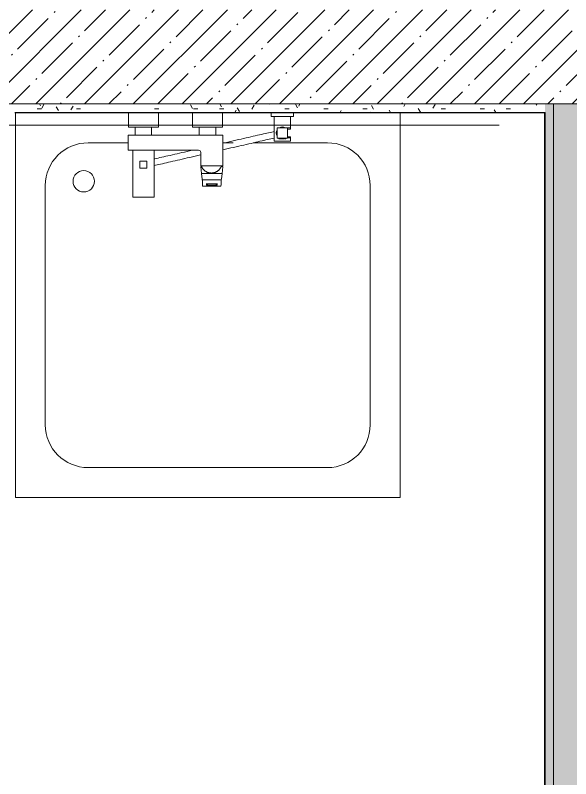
# Model space of a CAD drawing. Header units: millimetres. Extents: x 81609 to 272668, y -8553 to 29000.
# Drawn here: x 89651 to 90951, y 15471 to 17257 of the extents above; entities that cross this region are included whole.
import ezdxf

# ---------------------------------------------------------------- set-up
doc = ezdxf.new("R2010")
doc.units = ezdxf.units.MM
doc.linetypes.add('Осевая', pattern=[3175, 635, -476.25, 1587.5, -476.25])
for name, color, linetype, lineweight in [('A-WALL', 7, 'Continuous', 9), ('I-WALL', 7, 'Continuous', 9), ('P-SANR-FIXT', 7, 'Continuous', 9), ('Оси-2', 7, 'Осевая', 9)]:
    doc.layers.add(name, color=color, linetype=linetype, lineweight=lineweight)
doc.layers.add('A-WALL-FNSH-1', color=7, linetype='Continuous', lineweight=9, true_color=0x3c3c3c)
pattern_1 = [(0, (0, 0), (121.92, 30.48), [10.058, -81.382, 10.058, -81.382, -487.68]), (0, (0, 0), (121.92, 30.48), [-182.88, 10.058, -172.822, 10.058, -81.382, -213.36]), (0, (0, 0), (121.92, 30.48), [-457.2, 10.058, -50.902, 10.058, -142.342]), (120, (45.72, 15.24), (-87.356454, 90.345817), [10.058, -81.382, 10.058, -81.382, -487.68]), (120, (45.72, 15.24), (-87.356454, 90.345817), [-182.88, 10.058, -172.822, 10.058, -81.382, -213.36]), (120, (45.72, 15.24), (-87.356454, 90.345817), [-457.2, 10.058, -50.902, 10.058, -142.342]), (240, (60.96, 76.2), (-34.563546, -120.825817), [10.058, -81.382, 10.058, -81.382, -487.68]), (240, (60.96, 76.2), (-34.563546, -120.825817), [-182.88, 10.058, -172.822, 10.058, -81.382, -213.36]), (240, (60.96, 76.2), (-34.563546, -120.825817), [-457.2, 10.058, -50.902, 10.058, -142.342])]

# ---------------------------------------------------------------- blocks, each defined once
blk = doc.blocks.new('SND_Aquanet_Душевой поддон_HX108_Квадратный_С опорами_Сантехкомплект__$ - 900х900-V9-План размещения напольных электротехнических лючков и розеток 2 этажа в осях 23-33')
at = {"layer": 'P-SANR-FIXT'}
for p, q in [((450, 450), (-450, 450)), ((-450, 450), (-450, -450)), ((450, -450), (450, 450)), ((-280, 380), (-186.6, 380)), ((35.4, 380), (59.1, 380)), ((106, 380), (280, 380)), ((-380, -280), (-380, 280)), ((380, 280), (380, -280)), ((280, -380), (-280, -380)), ((-450, -450), (450, -450))]:
    blk.add_line(p, q, dxfattribs=at)
for centre, radius, start, end in [((-280, 280), 100, 90, 180), ((280, 280), 100, 0, 90), ((-290, 290), 25, 90, 270), ((-290, 290), 25, 270, 90), ((-280, -280), 100, 180, 270), ((280, -280), 100, 270, 0)]:
    blk.add_arc(centre, radius, start, end, dxfattribs=at)
blk = doc.blocks.new('Смеситель для ванны с душевым гарнитуром - Смеситель для ванны с душевым гарнитуром-30756537-План размещения напольных электротехнических лючков и розеток 2 этажа в осях 23-33')
at = {"layer": 'P-SANR-FIXT'}
for p, q in [((88210.7, 17487.8), (88210.7, 17378.3)), ((88260.2, 17488.3), (88211.2, 17488.3)), ((88260.7, 17378.3), (88260.7, 17487.8)), ((88054.2, 17462.1), (88053.7, 17458.6)), ((88053.7, 17458.6), (88053.7, 17449.8)), ((88054.2, 17462.1), (88097.3, 17462.1)), ((88063.2, 17457.5), (88063.2, 17459.9)), ((88065.3, 17458.1), (88063.2, 17458.1)), ((88063.2, 17457.5), (88063.2, 17456)), ((88063.2, 17457.5), (88063.2, 17455.9)), ((88065.3, 17460.2), (88086.1, 17460.2)), ((88065.3, 17460.2), (88065.3, 17457.2)), ((88086.1, 17457.2), (88065.3, 17457.2)), ((88086.1, 17460.2), (88086.1, 17457.2)), ((88088.2, 17458.1), (88086.1, 17458.1)), ((88088.2, 17459.9), (88088.2, 17457.5)), ((88088.2, 17457.5), (88088.2, 17455.9)), ((88088.2, 17456), (88088.2, 17457.5)), ((88097.7, 17458.6), (88097.3, 17462.1)), ((88097.7, 17449.8), (88097.7, 17458.6)), ((88053.3, 17445.9), (88051.7, 17433)), ((88053.5, 17447.4), (88053.3, 17445.9)), ((88053.8, 17449.8), (88053.5, 17447.4)), ((88097.9, 17447.4), (88053.5, 17447.4)), ((88097.9, 17447.4), (88097.7, 17449.8)), ((88098.1, 17445.9), (88097.9, 17447.4)), ((88099.7, 17433), (88098.1, 17445.9)), ((88051.7, 17433), (88049.8, 17417.4)), ((88099.7, 17433), (88051.7, 17433)), ((88101.6, 17417.4), (88099.7, 17433)), ((88227.7, 17420.3), (88227.7, 17404.3)), ((88228.2, 17420.3), (88227.7, 17420.3)), ((88227.7, 17420.3), (88228.2, 17420.3)), ((88228.2, 17420.3), (88243.2, 17420.3)), ((88243.2, 17420.3), (88243.7, 17420.3)), ((88243.7, 17420.3), (88243.2, 17420.3)), ((88243.7, 17404.3), (88243.7, 17420.3)), ((88049.7, 17413.8), (88049.7, 17344.3)), ((88049.7, 17413.8), (88049.7, 17344.3)), ((88049.8, 17416.6), (88049.8, 17417.4)), ((88049.8, 17416.6), (88054.8, 17416.6)), ((88100.7, 17414.8), (88050.7, 17414.8)), ((88100.7, 17414.8), (88050.7, 17414.8)), ((88098.2, 17416.6), (88101.6, 17416.6)), ((88101.6, 17417.4), (88101.6, 17416.6)), ((88101.7, 17383.3), (88101.7, 17413.8)), ((88101.7, 17383.3), (88101.7, 17413.8)), ((88228.2, 17404.3), (88227.7, 17404.3)), ((88227.7, 17404.3), (88228.2, 17404.3)), ((88243.2, 17404.3), (88228.2, 17404.3)), ((88243.2, 17404.3), (88243.7, 17404.3)), ((88243.7, 17404.3), (88243.2, 17404.3)), ((88270.7, 17378.3), (88106.7, 17378.3)), ((88270.7, 17378.3), (88106.7, 17378.3)), ((88271.7, 17344.3), (88271.7, 17377.3)), ((88271.7, 17344.3), (88271.7, 17377.3)), ((87930, 17357), (87891.5, 17357)), ((87891.5, 17357), (87891.5, 17349.5)), ((87898.7, 17349.5), (87891.5, 17349.5)), ((87891.5, 17349.5), (87891.5, 17347.3)), ((87891.5, 17349.5), (87898.7, 17349.5)), ((87922.7, 17349.8), (87898.7, 17349.8)), ((87898.7, 17349.8), (87898.7, 17325.8)), ((87902.3, 17351.3), (87902.3, 17349.8)), ((87902.3, 17351.3), (87902.3, 17349.8)), ((87902.3, 17351.3), (87902.3, 17349.8)), ((87902.3, 17351.3), (87902.3, 17349.8)), ((87902.3, 17351.3), (87902.3, 17349.8)), ((87902.3, 17351.3), (87902.3, 17349.8)), ((87902.3, 17351.3), (87902.3, 17349.8)), ((87902.3, 17351.3), (87902.3, 17349.8)), ((87902.3, 17351.3), (87905.5, 17351.3)), ((87905.5, 17351.3), (87902.3, 17351.3)), ((87902.3, 17351.3), (87905.5, 17351.3)), ((87905.5, 17351.3), (87902.3, 17351.3)), ((87902.3, 17351.3), (87905.5, 17351.3)), ((87905.5, 17351.3), (87902.3, 17351.3)), ((87902.3, 17351.3), (87905.5, 17351.3)), ((87905.5, 17351.3), (87902.3, 17351.3)), ((87902.3, 17351.3), (87905.5, 17351.3)), ((87905.5, 17351.3), (87902.3, 17351.3)), ((87902.3, 17351.3), (87905.5, 17351.3)), ((87905.5, 17351.3), (87902.3, 17351.3)), ((87902.3, 17351.3), (87905.5, 17351.3)), ((87905.5, 17351.3), (87902.3, 17351.3)), ((87902.3, 17351.3), (87905.5, 17351.3)), ((87905.5, 17351.3), (87902.3, 17351.3)), ((87905.5, 17349.8), (87905.5, 17351.3)), ((87905.5, 17349.8), (87905.5, 17351.3)), ((87905.5, 17349.8), (87905.5, 17351.3)), ((87905.5, 17349.8), (87905.5, 17351.3)), ((87905.5, 17349.8), (87905.5, 17351.3)), ((87905.5, 17349.8), (87905.5, 17351.3)), ((87905.5, 17349.8), (87905.5, 17351.3)), ((87905.5, 17349.8), (87905.5, 17351.3)), ((87906.9, 17351.3), (87906.9, 17349.8)), ((87906.9, 17351.3), (87906.9, 17349.8)), ((87906.9, 17351.3), (87906.9, 17349.8)), ((87906.9, 17351.3), (87906.9, 17349.8)), ((87906.9, 17351.3), (87906.9, 17349.8)), ((87906.9, 17351.3), (87906.9, 17349.8)), ((87906.9, 17351.3), (87906.9, 17349.8)), ((87906.9, 17351.3), (87906.9, 17349.8)), ((87906.9, 17351.3), (87910.1, 17351.3)), ((87910.1, 17351.3), (87906.9, 17351.3)), ((87906.9, 17351.3), (87910.1, 17351.3)), ((87910.1, 17351.3), (87906.9, 17351.3)), ((87906.9, 17351.3), (87910.1, 17351.3)), ((87910.1, 17351.3), (87906.9, 17351.3)), ((87906.9, 17351.3), (87910.1, 17351.3)), ((87910.1, 17351.3), (87906.9, 17351.3)), ((87906.9, 17351.3), (87910.1, 17351.3)), ((87910.1, 17351.3), (87906.9, 17351.3)), ((87906.9, 17351.3), (87910.1, 17351.3)), ((87910.1, 17351.3), (87906.9, 17351.3)), ((87906.9, 17351.3), (87910.1, 17351.3)), ((87910.1, 17351.3), (87906.9, 17351.3)), ((87906.9, 17351.3), (87910.1, 17351.3)), ((87910.1, 17351.3), (87906.9, 17351.3)), ((87910.1, 17349.8), (87910.1, 17351.3)), ((87910.1, 17349.8), (87910.1, 17351.3)), ((87910.1, 17349.8), (87910.1, 17351.3)), ((87910.1, 17349.8), (87910.1, 17351.3)), ((87910.1, 17349.8), (87910.1, 17351.3)), ((87910.1, 17349.8), (87910.1, 17351.3)), ((87910.1, 17349.8), (87910.1, 17351.3)), ((87910.1, 17349.8), (87910.1, 17351.3)), ((87911.4, 17351.3), (87911.4, 17349.8)), ((87911.4, 17351.3), (87911.4, 17349.8)), ((87911.4, 17351.3), (87911.4, 17349.8)), ((87911.4, 17351.3), (87911.4, 17349.8)), ((87911.4, 17351.3), (87911.4, 17349.8)), ((87911.4, 17351.3), (87911.4, 17349.8)), ((87911.4, 17351.3), (87911.4, 17349.8)), ((87911.4, 17351.3), (87911.4, 17349.8)), ((87911.4, 17351.3), (87914.6, 17351.3)), ((87914.6, 17351.3), (87911.4, 17351.3)), ((87911.4, 17351.3), (87914.6, 17351.3)), ((87914.6, 17351.3), (87911.4, 17351.3)), ((87911.4, 17351.3), (87914.6, 17351.3)), ((87914.6, 17351.3), (87911.4, 17351.3)), ((87911.4, 17351.3), (87914.6, 17351.3)), ((87914.6, 17351.3), (87911.4, 17351.3)), ((87911.4, 17351.3), (87914.6, 17351.3)), ((87914.6, 17351.3), (87911.4, 17351.3)), ((87911.4, 17351.3), (87914.6, 17351.3)), ((87914.6, 17351.3), (87911.4, 17351.3)), ((87911.4, 17351.3), (87914.6, 17351.3)), ((87914.6, 17351.3), (87911.4, 17351.3)), ((87911.4, 17351.3), (87914.6, 17351.3)), ((87914.6, 17351.3), (87911.4, 17351.3)), ((87914.6, 17349.8), (87914.6, 17351.3)), ((87914.6, 17349.8), (87914.6, 17351.3)), ((87914.6, 17349.8), (87914.6, 17351.3)), ((87914.6, 17349.8), (87914.6, 17351.3)), ((87914.6, 17349.8), (87914.6, 17351.3)), ((87914.6, 17349.8), (87914.6, 17351.3)), ((87914.6, 17349.8), (87914.6, 17351.3)), ((87914.6, 17349.8), (87914.6, 17351.3)), ((87915.9, 17351.3), (87915.9, 17349.8)), ((87915.9, 17351.3), (87915.9, 17349.8)), ((87915.9, 17351.3), (87915.9, 17349.8)), ((87915.9, 17351.3), (87915.9, 17349.8)), ((87915.9, 17351.3), (87915.9, 17349.8)), ((87915.9, 17351.3), (87915.9, 17349.8)), ((87915.9, 17351.3), (87915.9, 17349.8)), ((87915.9, 17351.3), (87915.9, 17349.8)), ((87915.9, 17351.3), (87919.1, 17351.3)), ((87919.1, 17351.3), (87915.9, 17351.3)), ((87915.9, 17351.3), (87919.1, 17351.3)), ((87919.1, 17351.3), (87915.9, 17351.3)), ((87915.9, 17351.3), (87919.1, 17351.3)), ((87919.1, 17351.3), (87915.9, 17351.3)), ((87915.9, 17351.3), (87919.1, 17351.3)), ((87919.1, 17351.3), (87915.9, 17351.3)), ((87915.9, 17351.3), (87919.1, 17351.3)), ((87919.1, 17351.3), (87915.9, 17351.3)), ((87915.9, 17351.3), (87919.1, 17351.3)), ((87919.1, 17351.3), (87915.9, 17351.3)), ((87915.9, 17351.3), (87919.1, 17351.3)), ((87919.1, 17351.3), (87915.9, 17351.3)), ((87915.9, 17351.3), (87919.1, 17351.3)), ((87919.1, 17351.3), (87915.9, 17351.3)), ((87919.1, 17349.8), (87919.1, 17351.3)), ((87919.1, 17349.8), (87919.1, 17351.3)), ((87919.1, 17349.8), (87919.1, 17351.3)), ((87919.1, 17349.8), (87919.1, 17351.3)), ((87919.1, 17349.8), (87919.1, 17351.3)), ((87919.1, 17349.8), (87919.1, 17351.3)), ((87919.1, 17349.8), (87919.1, 17351.3)), ((87919.1, 17349.8), (87919.1, 17351.3)), ((87922.7, 17325.8), (87922.7, 17349.8)), ((87930, 17299), (87930, 17357)), ((87892, 17346.8), (87898.7, 17346.8)), ((88050.7, 17343.3), (88270.7, 17343.3)), ((88050.7, 17343.3), (88270.7, 17343.3)), ((88066.5, 17343.3), (88066.5, 17324)), ((88105, 17324), (88105, 17343.3)), ((88216.5, 17343.3), (88216.5, 17324)), ((88255, 17324), (88255, 17343.3)), ((87891.5, 17328.3), (87891.5, 17326.3)), ((87891.5, 17326.3), (87898.7, 17326.3)), ((87898.7, 17326.3), (87891.5, 17326.3)), ((87891.5, 17326.3), (87891.5, 17299)), ((87898.7, 17328.8), (87892, 17328.8)), ((87898.7, 17325.8), (87922.7, 17325.8)), ((88050.7, 17324), (88120.7, 17324)), ((88050.7, 17324), (88050.7, 17291)), ((88050.7, 17324), (88120.7, 17324)), ((88050.7, 17324), (88050.7, 17291)), ((88120.7, 17291), (88120.7, 17324)), ((88120.7, 17291), (88120.7, 17324)), ((88200.7, 17324), (88270.7, 17324)), ((88200.7, 17324), (88200.7, 17291)), ((88200.7, 17324), (88270.7, 17324)), ((88200.7, 17324), (88200.7, 17291)), ((88270.7, 17291), (88270.7, 17324)), ((88270.7, 17291), (88270.7, 17324)), ((87884.7, 17299), (87884.7, 17291)), ((87886.3, 17299), (87884.7, 17299)), ((87884.7, 17299), (87886.3, 17299)), ((87886.3, 17299), (87935.1, 17299)), ((87935.1, 17299), (87936.7, 17299)), ((87936.7, 17299), (87935.1, 17299)), ((87936.7, 17291), (87936.7, 17299)), ((87886.3, 17291), (87884.7, 17291)), ((87884.7, 17291), (87886.3, 17291)), ((87935.1, 17291), (87886.3, 17291)), ((87935.1, 17291), (87936.7, 17291)), ((87936.7, 17291), (87935.1, 17291)), ((88120.7, 17291), (88050.7, 17291)), ((88120.7, 17291), (88050.7, 17291)), ((88270.7, 17291), (88200.7, 17291)), ((88270.7, 17291), (88200.7, 17291))]:
    blk.add_line(p, q, dxfattribs=at)
at = {"layer": 'P-SANR-FIXT', "flags": 128}
for points in [[(88065.3, 17457.2), (88064.9, 17457.2), (88064.4, 17457.2), (88064, 17457.3), (88063.7, 17457.3), (88063.4, 17457.3), (88063.3, 17457.4), (88063.2, 17457.5)], [(88063.3, 17460), (88063.4, 17460), (88063.7, 17460.1), (88064, 17460.1), (88064.4, 17460.2), (88064.9, 17460.2), (88065.3, 17460.2)], [(88086.1, 17460.2), (88086.6, 17460.2), (88087, 17460.2), (88087.4, 17460.1), (88087.7, 17460.1), (88088, 17460), (88088.2, 17460)], [(88088.2, 17457.5), (88088.2, 17457.4), (88088, 17457.3), (88087.7, 17457.3), (88087.4, 17457.3), (88087, 17457.2), (88086.6, 17457.2), (88086.1, 17457.2)], [(88053.1, 17414.8), (88053.4, 17415.7), (88053.8, 17416.7), (88054.2, 17417.6), (88054.7, 17418.5), (88055.1, 17419.3), (88055.7, 17420.2), (88056.2, 17421), (88056.8, 17421.8), (88057.4, 17422.6), (88058.1, 17423.4), (88058.8, 17424.1), (88059.5, 17424.8), (88060.2, 17425.5), (88061, 17426.1), (88061.8, 17426.7), (88062.6, 17427.3), (88063.4, 17427.9), (88064.3, 17428.4), (88065.1, 17428.9), (88066, 17429.3), (88067, 17429.7), (88067.9, 17430.1), (88068.8, 17430.4), (88069.8, 17430.7), (88070.8, 17431), (88071.7, 17431.2), (88072.7, 17431.4), (88073.7, 17431.5), (88074.7, 17431.6), (88075.7, 17431.7), (88076.7, 17431.7)], [(88077.7, 17431.7), (88078.7, 17431.6), (88079.7, 17431.5), (88080.7, 17431.4), (88081.7, 17431.2), (88082.7, 17431), (88083.6, 17430.7), (88084.6, 17430.4), (88085.5, 17430.1), (88086.4, 17429.7), (88087.4, 17429.3), (88088.3, 17428.9), (88089.1, 17428.4), (88090, 17427.9), (88090.8, 17427.3), (88091.6, 17426.8), (88092.4, 17426.1), (88093.2, 17425.5), (88093.9, 17424.8), (88094.6, 17424.1), (88095.3, 17423.4), (88096, 17422.6), (88096.6, 17421.8), (88097.2, 17421), (88097.7, 17420.2), (88098.3, 17419.4), (88098.8, 17418.5), (88099.2, 17417.6), (88099.6, 17416.7), (88100, 17415.8), (88100.4, 17414.8)], [(88102, 17389.3), (88108.3, 17390.8), (88114.6, 17392.2), (88120.8, 17393.6), (88127, 17395.1), (88133.1, 17396.4), (88139, 17397.8), (88144.9, 17399.2), (88150.6, 17400.5), (88156.2, 17401.8), (88161.7, 17403), (88167, 17404.2), (88172.2, 17405.4), (88177.2, 17406.6), (88182, 17407.7), (88186.7, 17408.8), (88191.2, 17409.8), (88195.5, 17410.8), (88199.6, 17411.7), (88203.5, 17412.6), (88207.1, 17413.4), (88210.6, 17414.2)], [(88210.7, 17398.9), (88208.8, 17398.4), (88205.1, 17397.6), (88201.1, 17396.7), (88196.9, 17395.7), (88192.5, 17394.7), (88187.9, 17393.6), (88183.2, 17392.6), (88178.3, 17391.4), (88173.2, 17390.3), (88167.9, 17389.1), (88162.5, 17387.8), (88157, 17386.6), (88151.3, 17385.3), (88145.5, 17383.9), (88139.6, 17382.6), (88133.6, 17381.2), (88127.5, 17379.8), (88121.3, 17378.4)], [(87930.5, 17350), (87933.8, 17350.7), (87937.4, 17351.6), (87941.1, 17352.4), (87945.1, 17353.3), (87949.3, 17354.3), (87953.7, 17355.3), (87958.2, 17356.4), (87963, 17357.4), (87967.9, 17358.6), (87973, 17359.7), (87978.3, 17360.9), (87983.7, 17362.2), (87989.2, 17363.4), (87994.9, 17364.7), (88000.6, 17366.1), (88006.6, 17367.4), (88012.6, 17368.8), (88018.7, 17370.2), (88024.8, 17371.6), (88031.1, 17373.1), (88037.4, 17374.5), (88043.8, 17376), (88049.7, 17377.3)], [(88049.7, 17361.9), (88044.2, 17360.7), (88037.9, 17359.2), (88031.6, 17357.8), (88025.3, 17356.4), (88019.2, 17354.9), (88013.1, 17353.6), (88007.2, 17352.2), (88001.3, 17350.8), (87995.6, 17349.5), (87990, 17348.2), (87984.5, 17347), (87979.2, 17345.8), (87974, 17344.6), (87969, 17343.4), (87964.1, 17342.3), (87959.5, 17341.2), (87955, 17340.2), (87950.7, 17339.2), (87946.6, 17338.3), (87942.7, 17337.4), (87939, 17336.6), (87935.6, 17335.8), (87932.3, 17335), (87930, 17334.5)]]:
    blk.add_lwpolyline(points, dxfattribs=at)
at = {"layer": 'P-SANR-FIXT'}
for centre, radius, start, end in [((88211.2, 17487.8), 0.5, 90, 180), ((88260.2, 17487.8), 0.5, 0, 90), ((88050.7, 17413.8), 1, 90, 180), ((88050.7, 17413.8), 1, 90, 180), ((88100.7, 17413.8), 1, 0, 90), ((88100.7, 17413.8), 1, 0, 90), ((88106.7, 17383.3), 5, 180, 270), ((88106.7, 17383.3), 5, 180, 270), ((88270.7, 17377.3), 1, 0, 90), ((88270.7, 17377.3), 1, 0, 90), ((87910.7, 17337.8), 14.2, 58.3082, 122.0443), ((87910.7, 17337.8), 14.2, 58.3082, 122.0443), ((87892, 17347.3), 0.5, 180, 270), ((87910.7, 17337.8), 14.2, 328.2631, 31.8541), ((87910.7, 17337.8), 14.2, 328.2631, 31.8541), ((88050.7, 17344.3), 1, 180, 270), ((88050.7, 17344.3), 1, 180, 270), ((88270.7, 17344.3), 1, 270, 0), ((88270.7, 17344.3), 1, 270, 0), ((87892, 17328.3), 0.5, 90, 180), ((87910.7, 17337.8), 14.2, 238.1524, 301.7439), ((87910.7, 17337.8), 14.2, 238.1524, 301.7439)]:
    blk.add_arc(centre, radius, start, end, dxfattribs=at)

msp = doc.modelspace()

# ---------------------------------------------------------------- hatches: boundary and pattern name
at = {"layer": 'I-WALL'}
h = msp.add_hatch(dxfattribs=at)
h.set_pattern_fill('FP_2', color=256, style=0, pattern_type=2)
h.set_pattern_definition([(45, (0, 0), (-57.024626, 57.024626), []), (45, (57.025, 0), (-57.024626, 57.024626), [100.806, -20.161, 3.353, -16.808])])
h.paths.add_polyline_path([(92376.7, 17050), (92810, 17050), (92810, 17270), (86490, 17270), (86490, 17050), (92296.2, 17050)])
h = msp.add_hatch(dxfattribs=at)
h.set_pattern_fill('FP_41', color=256, style=0, pattern_type=2)
h.set_pattern_definition(pattern_1)
h.paths.add_polyline_path([(90889.7, 17030), (90890.7, 17030), (90890.7, 17050), (89630, 17050), (89630, 17030), (90354.6, 17030)])
h = msp.add_hatch(dxfattribs=at)
h.set_pattern_fill('FP_41', color=256, style=0, pattern_type=2)
h.set_pattern_definition(pattern_1)
h.paths.add_polyline_path([(90890.7, 13640), (90910.7, 13640), (90910.7, 17050), (90890.7, 17050), (90890.7, 14480.5)])
h = msp.add_hatch(dxfattribs=at)
h.set_pattern_fill('FP_19', color=256, style=0, pattern_type=2)
h.set_pattern_definition([(135, (0, 0), (-75.43415, -75.43415), [106.68, -17.78, 3.556, -17.78]), (135, (0, 75.39), (-75.43415, -75.43415), []), (50, (0, 0), (127.52922, -11.15758), [13.335, -146.685]), (355, (0, 0), (-24.66966, 133.74002), [10.668, -117.348]), (100.451, (10.63, -0.93), (102.85973, 122.58178), [11.333, -124.663]), (46.184, (0, 35.56), (189.75516, -29.43036), [20.002, -220.027]), (96.636, (15.81, 33.1), (166.1822, 173.1996), [17, -186.995]), (351.184, (0, 35.56), (166.18393, 173.19757), [16.002, -176.022]), (21, (17.78, 26.67), (106.13027, -71.58603), [13.335, -146.685]), (326, (17.78, 26.67), (43.26188, 128.93175), [10.668, -117.348]), (71.451, (26.62, 20.7), (149.39198, 57.34505), [11.333, -124.663]), (37.5, (0, 0), (2.162228, 59.188357), [3.353, -112.573, 3.353, -115.773, -117.792]), (37.5, (0, 0), (2.162228, 59.188357), [-235.052, 3.353, -114.44]), (7.5, (0, 0), (46.773857, 70.126152), [3.353, -64.567, 3.353, -109.906, -44.894]), (7.5, (0, 0), (46.773857, 70.126152), [-181.178, 3.353, -41.542]), (327.5, (-39.65, 0), (94.913671, -4.010093), [3.353, -41.097, 3.353, -135.331, -184.023]), (327.5, (-39.65, 0), (94.913671, -4.010093), [-183.134, 3.353, -180.67]), (317.5, (-57.43, 0), (103.69057, 17.79882), [3.353, -54.432, 3.353, -88.748, -130.683]), (317.5, (-57.43, 0), (103.69057, 17.79882), [-149.885, 3.353, -127.33])])
h.paths.add_polyline_path([(90910.7, 13620), (90990.7, 13620), (90990.7, 17050), (90910.7, 17050), (90910.7, 13640)])

# ---------------------------------------------------------------- linework, layer by layer
at = {"layer": 'A-WALL'}
for p, q in [((89550, 17050), (92810, 17050)), ((90910.7, 17050), (90910.7, 13620)), ((90890.7, 17030), (89650, 17030))]:
    msp.add_line(p, q, dxfattribs=at)
at = {"layer": 'A-WALL-FNSH-1'}
for p, q in [((90889.7, 17029), (89650, 17029)), ((90889.7, 17029), (90889.7, 13641)), ((90890.7, 13640), (90890.7, 17030))]:
    msp.add_line(p, q, dxfattribs=at)
at = {"layer": 'Оси-2'}
msp.add_line((84909.3, 17000), (122760, 17000), dxfattribs=at)

# ---------------------------------------------------------------- block references
at = {"layer": 'P-SANR-FIXT'}
msp.add_blockref('SND_Aquanet_Душевой поддон_HX108_Квадратный_С опорами_Сантехкомплект__$ - 900х900-V9-План размещения напольных электротехнических лючков и розеток 2 этажа в осях 23-33', (90101.6, 16579.1), dxfattribs=at)
at = {"layer": 'P-SANR-FIXT', "rotation": 180}
msp.add_blockref('Смеситель для ванны с душевым гарнитуром - Смеситель для ванны с душевым гарнитуром-30756537-План размещения напольных электротехнических лючков и розеток 2 этажа в осях 23-33', (178186.7, 34320), dxfattribs=at)

doc.saveas('drawing.dxf')
